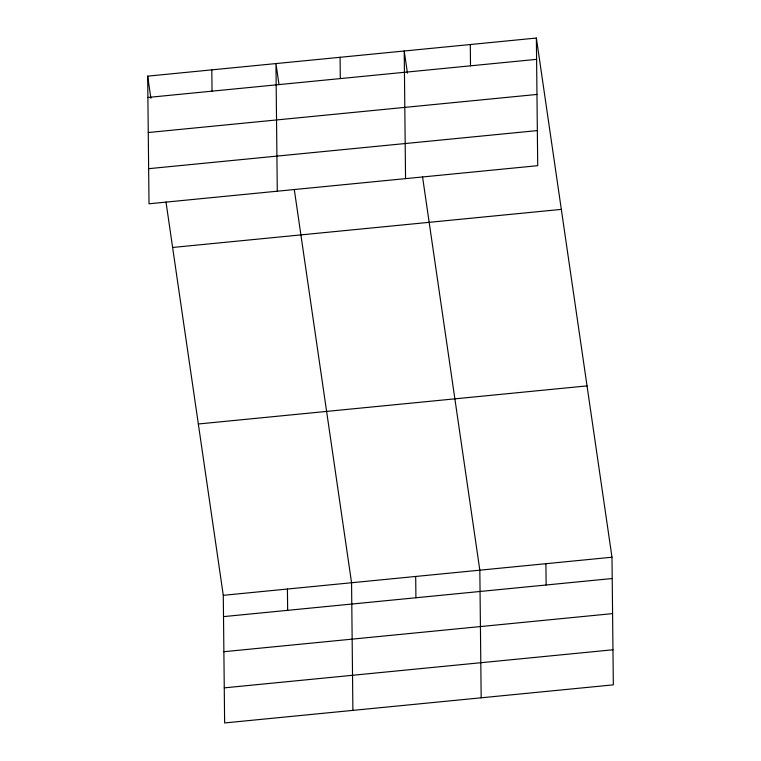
<?xml version="1.0" encoding="UTF-8"?>
<svg xmlns="http://www.w3.org/2000/svg" width="761" height="761" viewBox="0 0 761 761"><rect width="100%" height="100%" fill="white"/><g stroke="black" fill="none" stroke-linecap="round" stroke-linejoin="round"><path stroke-width="1.14" d="M536.372 38.05L537.713 165.679L149.013 203.777L147.672 76.148L536.372 38.05L611.987 557.223L613.328 684.852L224.628 722.95L223.287 595.321L166.003 202.017M147.9 97.446L536.6 59.348M148.262 132.528L536.962 94.44M148.642 168.685L537.342 130.588M172.623 247.468L561.323 209.38M198.336 423.991L587.035 385.894M223.287 595.321L611.987 557.223M223.515 616.619L612.215 578.522M223.877 651.711L612.576 613.613M224.257 687.858L612.957 649.77M407.439 73.142L404.215 51.006L405.556 178.635M422.545 176.875L479.83 570.179L481.171 697.808M279.002 84.547L275.948 63.572L277.28 191.201M294.279 189.441L351.563 582.745L352.895 710.384M147.672 76.148L150.897 98.283M545.913 563.701L546.132 585M470.298 44.528L470.517 65.827M415.696 576.467L415.915 597.765M340.081 57.284L340.3 78.583M287.43 589.033L287.648 610.332M211.805 69.86L212.034 91.158"/></g></svg>
